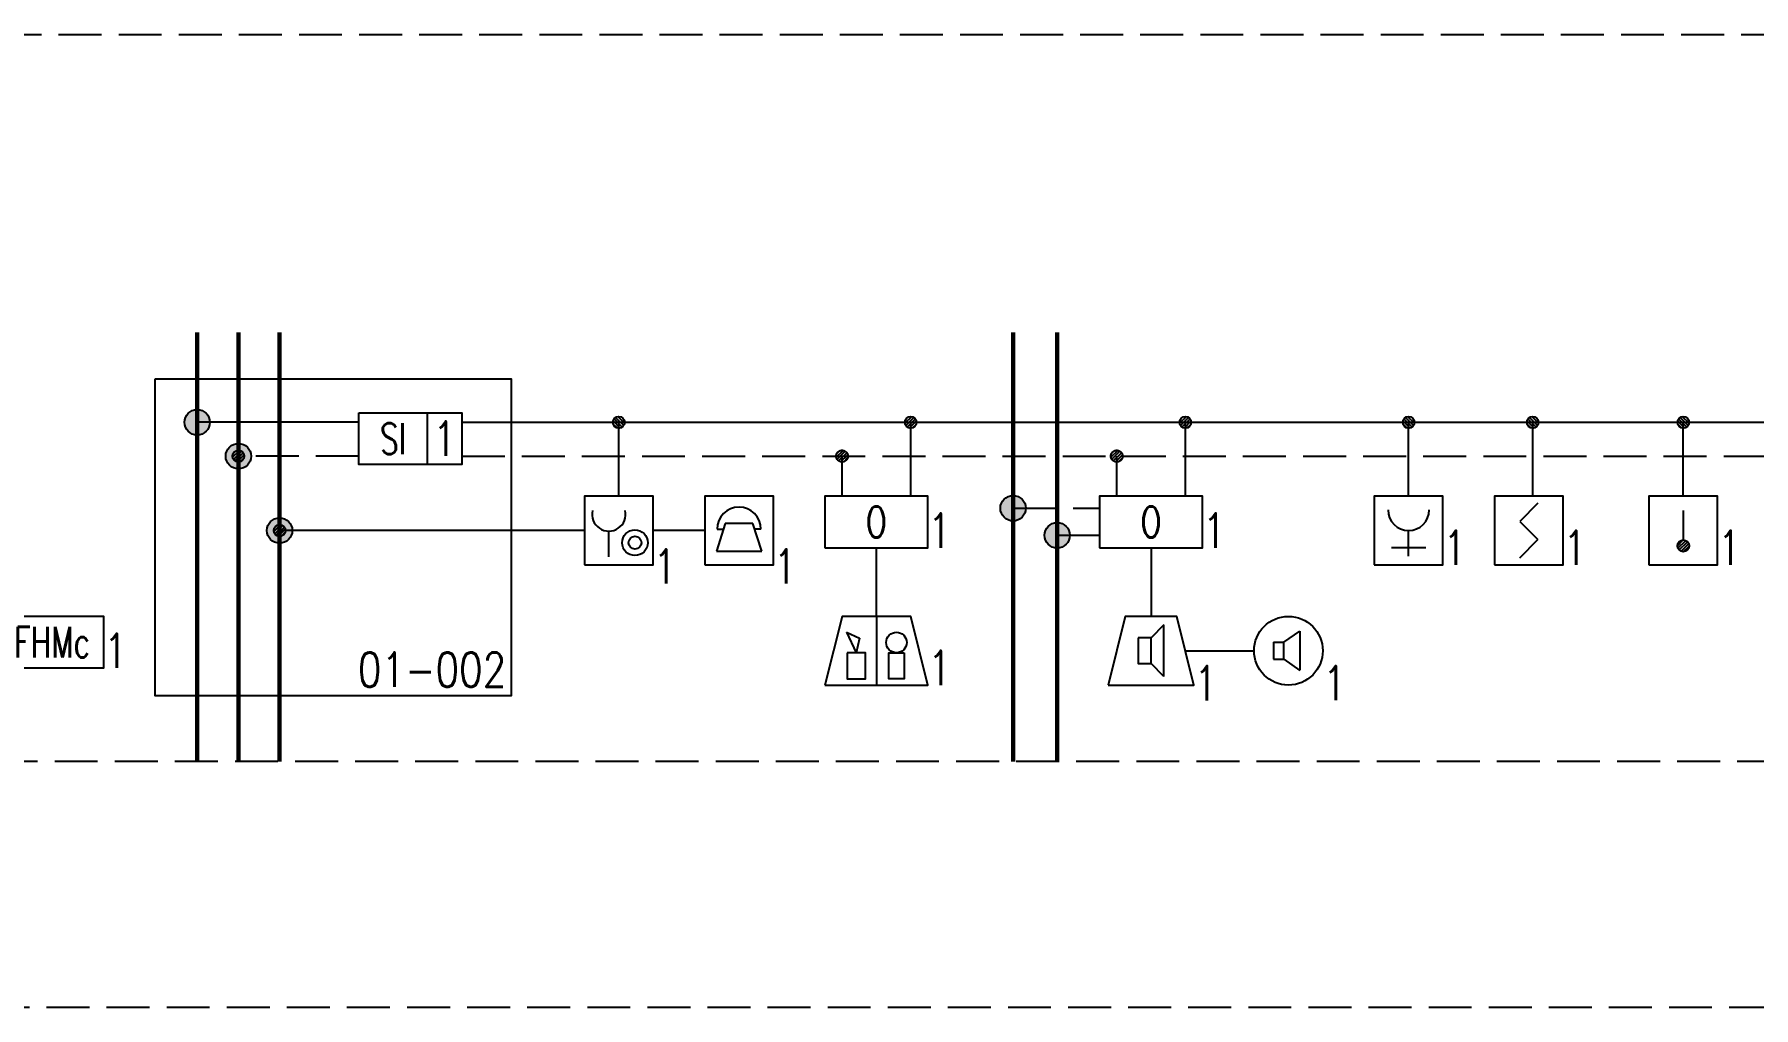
# Model space of a CAD drawing. Header units: millimetres. Extents: x -2817 to 99833, y 5022 to 48346.
# Drawn here: x 18412 to 28425, y 42678 to 48346 of the extents above; entities that cross this region are included whole.
import ezdxf
from ezdxf.enums import TextEntityAlignment as Align
from ezdxf.lldxf.tags import DXFTag

# ---------------------------------------------------------------- set-up
doc = ezdxf.new("R2010")
doc.units = ezdxf.units.MM
doc.header["$LTSCALE"] = 1000
doc.header["$PDMODE"] = 1
doc.header["$PDSIZE"] = 1
doc.linetypes.add('DASH', pattern=[0.35, 0.25, -0.1])
doc.linetypes.add('PHANTOM2', pattern=[1.25, 0.625, -0.125, 0.125, -0.125, 0.125, -0.125])
doc.layers.add('E-ANNO-TEXT', color=6, linetype='Continuous')
doc.layers.add('E-EQUIP', color=4, linetype='Continuous')
doc.styles.add('_TEL_DIM', font='arial.ttf', dxfattribs={"width": 0.8, "height": 3.5})
doc.styles.add('E-TEXT', font='romans.shx', dxfattribs={"width": 0.8, "bigfont": 'hztxt.shx'})
tags = doc.linetypes.add('TJAD_FA_T', pattern='A,0.75,-0.1,["T",E-TEXT,S=0.2,R=0,X=0,Y=-0.1],-0.3', length=1.15).pattern_tags.tags
tags[6] = DXFTag(74, 10)

# ---------------------------------------------------------------- blocks, each defined once
blk = doc.blocks.new('FA-02-带消防电话插孔的手动报警按钮')
at = {"color": 6}
blk.add_line((-0.58, 0.47), (-0.58, 1.97), dxfattribs=at)
blk.add_lwpolyline([(-2, 0), (2, 0), (2, 4), (-2, 4)], close=True)
for radius in [0.748, 0.374]:
    blk.add_circle((0.94, 1.29), radius, dxfattribs=at)
blk.add_arc((-0.58, 2.94), 0.974, 166.735, 13.265, dxfattribs=at)
blk = doc.blocks.new('FA-03-火灾报警电话机')
at = {"color": 6}
for p, q in [((-0.8, 2.4), (-1.32, 0.8)), ((-1.28, 2.08), (-0.904, 2.08)), ((0.8, 2.4), (-0.8, 2.4)), ((1.32, 0.8), (0.8, 2.4)), ((1.28, 2.08), (0.904, 2.08)), ((-1.32, 0.8), (1.32, 0.8))]:
    blk.add_line(p, q, dxfattribs=at)
blk.add_lwpolyline([(-2, 0), (2, 0), (2, 4), (-2, 4)], close=True)
blk.add_arc((0, 2.08), 1.28, 0, 180, dxfattribs=at)
at = {"layer": 'Defpoints'}
for p in [(0, 4), (-2, 2), (2, 2), (0, 0)]:
    blk.add_point(p, dxfattribs=at)
blk = doc.blocks.new('FA-04-声光警报器')
at = {"color": 6}
for p, q in [((-1.73, 3.08), (-0.99, 2.74)), ((-1.73, 3.08), (-1.17, 1.88)), ((0, 4), (0, 0)), ((-0.99, 2.74), (-1.17, 1.88))]:
    blk.add_line(p, q, dxfattribs=at)
blk.add_lwpolyline([(-3, 0), (3, 0), (2, 4), (-2, 4)], close=True)
for points in [[(-1.71, 1.88), (-1.71, 0.36), (-0.63, 0.36), (-0.63, 1.88)], [(1.61, 1.88), (1.61, 0.36), (0.73, 0.36), (0.73, 1.88)]]:
    blk.add_lwpolyline(points, close=True, dxfattribs=at)
blk.add_circle((1.17, 2.48), 0.6, dxfattribs=at)
for p in [(0, 4), (-2.5, 2), (2.5, 2), (0, 0)]:
    blk.add_point(p)
blk = doc.blocks.new('FA-输出控制模块')
blk.add_lwpolyline([(-3, 0), (3, 0), (3, 3), (-3, 3)], close=True)
at = {"color": 6, "insert": (0, 1.5), "char_height": 1.8, "width": 6, "attachment_point": 5, "line_spacing_factor": 0.6, "style": 'E-TEXT'}
blk.add_mtext('{\\W0.7;O}', dxfattribs=at)
blk = doc.blocks.new('FA-05-3W火灾警报扬声器(挂墙明装距地2.4m)')
at = {"color": 6}
for p, q in [((0.75, 3.5), (0, 2.75)), ((0.75, 0.5), (0.75, 3.5)), ((0.75, 0.5), (0, 1.25))]:
    blk.add_line(p, q, dxfattribs=at)
blk.add_lwpolyline([(-2.5, 0), (2.5, 0), (1.5, 4), (-1.5, 4)], close=True)
blk.add_lwpolyline([(-0.75, 2.75), (-0.75, 1.25), (0, 1.25), (0, 2.75)], close=True, dxfattribs=at)
for p in [(0, 4), (-2, 2), (2, 2), (0, 0)]:
    blk.add_point(p)
blk = doc.blocks.new('FA-06-3W火灾警报扬声器(吸顶安装)')
at = {"color": 6}
for p, q in [((-0.26, 0.49), (0.67, 1.14)), ((0.67, 1.14), (0.67, -1.13)), ((-0.86, 0.49), (-0.26, 0.49)), ((-0.86, 0.49), (-0.86, -0.5)), ((-0.26, -0.5), (-0.26, 0.49)), ((-0.86, -0.5), (-0.26, -0.5)), ((-0.26, -0.5), (0.67, -1.15))]:
    blk.add_line(p, q, dxfattribs=at)
blk.add_circle((0, 0), 2)
for p in [(0, 2), (-2, 0.01), (2, -0.01), (0, -2)]:
    blk.add_point(p)
at = {"color": 6, "style": '_TEL_DIM', "flags": 1}
for tag in ['A', 'REMARK']:
    blk.add_attdef(tag, text='', height=0.0000888, dxfattribs=at).set_placement((0, 0), align=Align.MIDDLE_CENTER)
blk = doc.blocks.new('FA-07-消火栓起泵按钮')
at = {"color": 6}
for p, q in [((0, 0.51), (0, 2.01)), ((-1, 1.01), (1, 1.01))]:
    blk.add_line(p, q, dxfattribs=at)
blk.add_lwpolyline([(-2, 0), (2, 0), (2, 4), (-2, 4)], close=True)
blk.add_arc((0, 3.2), 1.2, 180, 0, dxfattribs=at)
for p in [(0, 4), (-2, 2), (2, 2), (0, 0)]:
    blk.add_point(p)
blk = doc.blocks.new('FA-08-智能型点型感烟探测器')
at = {"color": 6}
for p, q in [((0.53, 1.59), (-0.53, 0.53)), ((-0.53, 0.53), (0.53, -0.53)), ((-0.53, -1.59), (0.53, -0.53))]:
    blk.add_line(p, q, dxfattribs=at)
blk.add_lwpolyline([(-2, -2), (2, -2), (2, 2), (-2, 2)], close=True)
for p in [(0, 2), (-2, 0), (2, 0), (0, -2)]:
    blk.add_point(p)
blk = doc.blocks.new('FA-09-智能型点型感温探测器')
h = blk.add_hatch()
h.set_pattern_fill('ANSI31', color=6, style=0)
h.set_pattern_definition([(45, (-3814.5282, -2207.00641), (-0.0883883476, 0.0883883476), [])])
h.paths.add_polyline_path([(0.34, -0.89, 1), (-0.34, -0.89, 1)])
at = {"color": 6}
blk.add_line((0, 1.16), (0, -0.55), dxfattribs=at)
blk.add_lwpolyline([(-2, -2), (2, -2), (2, 2), (-2, 2)], close=True)
blk.add_circle((0, -0.89), 0.343, dxfattribs=at)
for p in [(0, 2), (-2, 0), (2, 0), (0, -2)]:
    blk.add_point(p)
blk = doc.blocks.new('FA-38-常闭防火门监控模块')
blk.add_lwpolyline([(-3, 0), (3, 0), (3, 3), (-3, 3)], close=True)
for p in [(0, 3), (-3, 1.5), (3, 1.5), (0, 0)]:
    blk.add_point(p)
at = {"color": 6, "insert": (0, 1.5), "char_height": 1.8, "width": 6, "attachment_point": 5, "line_spacing_factor": 0.6, "style": 'E-TEXT'}
blk.add_mtext('{\\W0.7;FHMc}', dxfattribs=at)
blk = doc.blocks.new('FA-总线短路隔离器')
blk.add_line((1, 0), (1, 3))
blk.add_lwpolyline([(-3, 3), (3, 3), (3, 0), (-3, 0)], close=True)
for p in [(0, 3), (-3, 1.5), (3, 1.5), (0, 0)]:
    blk.add_point(p)
at = {"color": 6, "insert": (-1, 1.5), "char_height": 1.8, "width": 4, "attachment_point": 5, "line_spacing_factor": 0.6, "style": 'E-TEXT'}
blk.add_mtext('{\\W0.7;SI}', dxfattribs=at)
at = {"layer": 'E-EQUIP', "color": 6, "style": 'E-TEXT', "width": 0.8}
blk.add_attdef('N', text='', height=1.8, dxfattribs=at).set_placement((2, 1.5), align=Align.MIDDLE_CENTER)

msp = doc.modelspace()

# ---------------------------------------------------------------- hatches: boundary and pattern name
at = {"layer": 'E-ANNO-TEXT'}
h = msp.add_hatch(dxfattribs=at)
h.set_pattern_fill('ANSI31', color=11, scale=100, style=0)
h.set_pattern_definition([(135, (403268.534, -174524.639), (8.83883476, 8.83883476), [])])
h.paths.add_polyline_path([(21781.5, 46086.5, -1), (21850, 46086.5, -1)])
h = msp.add_hatch(dxfattribs=at)
h.set_pattern_fill('ANSI31', color=11, scale=100, style=0)
h.set_pattern_definition([(45, (-357937.106, -174524.699), (-8.83883476, 8.83883476), [])])
h.paths.add_polyline_path([(23550, 46086.5, 1), (23481.5, 46086.5, 1)])
h = msp.add_hatch(dxfattribs=at)
h.set_pattern_fill('ANSI31', color=11, scale=100, style=0)
h.set_pattern_definition([(45, (-356337.106, -174524.699), (-8.83883476, 8.83883476), [])])
h.paths.add_polyline_path([(25150, 46086.5, 1), (25081.5, 46086.5, 1)])
h = msp.add_hatch(dxfattribs=at)
h.set_pattern_fill('ANSI31', color=11, scale=100, style=0)
h.set_pattern_definition([(135, (407868.534, -174524.695), (8.83883476, 8.83883476), [])])
h.paths.add_polyline_path([(26381.5, 46086.5, -1), (26450, 46086.5, -1)])
h = msp.add_hatch(dxfattribs=at)
h.set_pattern_fill('ANSI31', color=11, scale=100, style=0)
h.set_pattern_definition([(135, (408591.14, -174524.7), (8.83883476, 8.83883476), [])])
h.paths.add_polyline_path([(27104.1, 46086.5, -1), (27172.6, 46086.5, -1)])
h = msp.add_hatch(dxfattribs=at)
h.set_pattern_fill('ANSI31', color=11, scale=100, style=0)
h.set_pattern_definition([(135, (409468.534, -174524.7), (8.83883476, 8.83883476), [])])
h.paths.add_polyline_path([(27981.5, 46086.5, -1), (28050, 46086.5, -1)])
at = {"layer": 'E-ANNO-TEXT', "linetype": 'DASH'}
h = msp.add_hatch(dxfattribs=at)
h.set_pattern_fill('ANSI31', color=2, scale=100, style=0)
h.set_pattern_definition([(45, (-358337.106, -174721.754), (-8.83883476, 8.83883476), [])])
h.paths.add_polyline_path([(23150, 45889.4, 1), (23081.5, 45889.4, 1)])
h = msp.add_hatch(dxfattribs=at)
h.set_pattern_fill('ANSI31', color=2, scale=100, style=0)
h.set_pattern_definition([(45, (-356737.106, -174721.754), (-8.83883476, 8.83883476), [])])
h.paths.add_polyline_path([(24750, 45889.4, 1), (24681.5, 45889.4, 1)])
at = {"layer": 'E-EQUIP'}
h = msp.add_hatch(color=256, dxfattribs=at)
edge = h.paths.add_edge_path()
edge.add_arc((19360.1, 46086.5), 74, 0, 360)
h = msp.add_hatch(color=256, dxfattribs=at)
edge = h.paths.add_edge_path()
edge.add_arc((19600.1, 45889.4), 74, 0, 360)
h = msp.add_hatch(dxfattribs=at)
h.set_pattern_fill('ANSI31', color=256, scale=100, style=0)
h.set_pattern_definition([(45, (-361852.743, -174721.753), (-8.83883476, 8.83883476), [])])
h.paths.add_polyline_path([(19634.3, 45889.4, 1), (19565.8, 45889.4, 1)])
h = msp.add_hatch(color=256, dxfattribs=at)
edge = h.paths.add_edge_path()
edge.add_arc((24112, 45586.1), 74, 0, 360)
h = msp.add_hatch(color=256, dxfattribs=at)
edge = h.paths.add_edge_path()
edge.add_arc((19840, 45456.1), 74, 0, 360)
h = msp.add_hatch(dxfattribs=at)
h.set_pattern_fill('ANSI31', color=256, scale=100, style=0)
h.set_pattern_definition([(45, (-361612.789, -175155.064), (-8.83883476, 8.83883476), [])])
h.paths.add_polyline_path([(19874.3, 45456.1, 1), (19805.8, 45456.1, 1)])
h = msp.add_hatch(color=256, dxfattribs=at)
edge = h.paths.add_edge_path()
edge.add_arc((24369, 45428.3), 74, 0, 360)

# ---------------------------------------------------------------- linework, layer by layer
at = {"layer": 'E-ANNO-TEXT', "color": 11}
for p, q in [((20301.1, 46086.5), (19360.1, 46086.5)), ((20901.1, 46086.5), (51861.7, 46086.5)), ((21815.7, 45656.1), (21815.7, 46086.5)), ((23515.7, 45656.1), (23515.7, 46086.5)), ((25115.7, 45656.1), (25115.7, 46086.5)), ((26415.7, 45656.1), (26415.7, 46086.5)), ((27138.3, 45656.1), (27138.3, 46086.5)), ((28015.7, 45656.1), (28015.7, 46086.5)), ((23315.7, 44956.1), (23315.7, 45356.1)), ((24915.7, 45356.1), (24915.7, 44956.1)), ((25115.7, 44756.1), (25515.7, 44756.1))]:
    msp.add_line(p, q, dxfattribs=at)
at = {"layer": 'E-ANNO-TEXT', "color": 2, "linetype": 'DASH'}
for p, q in [((20301.1, 45889.4), (19600.1, 45889.4)), ((20901.1, 45889.4), (51861.7, 45889.4)), ((23115.7, 45656.1), (23115.7, 45889.4)), ((24715.7, 45656.1), (24715.7, 45889.4))]:
    msp.add_line(p, q, dxfattribs=at)
at = {"layer": 'E-ANNO-TEXT', "color": 6, "linetype": 'DASH'}
msp.add_line((24112, 45586.1), (24615.7, 45586.1), dxfattribs=at)
at = {"layer": 'E-ANNO-TEXT', "color": 4, "linetype": 'TJAD_FA_T'}
msp.add_line((21615.7, 45456.1), (19840, 45456.1), dxfattribs=at)
at = {"layer": 'E-ANNO-TEXT', "color": 11, "linetype": 'PHANTOM2'}
msp.add_line((24369, 45428.3), (24615.7, 45428.3), dxfattribs=at)
at = {"layer": 'E-ANNO-TEXT', "color": 8, "linetype": 'DASH'}
msp.add_line((52380.2, 44110.4), (15506.8, 44110.4), dxfattribs=at)
msp.add_lwpolyline([(5953, 48345.7), (54782.5, 48345.7), (54782.5, 42677.7), (5953, 42677.7)], close=True, dxfattribs=at)
at = {"layer": 'E-ANNO-TEXT', "color": 11, "const_width": 25}
msp.add_lwpolyline([(19360.1, 46610.4), (19360.1, 44110.4)], dxfattribs=at)
at = {"layer": 'E-ANNO-TEXT', "color": 2, "linetype": 'DASH', "const_width": 25}
msp.add_lwpolyline([(19600.1, 46610.4), (19600.1, 44110.4)], dxfattribs=at)
at = {"layer": 'E-ANNO-TEXT', "color": 4, "linetype": 'TJAD_FA_T', "const_width": 25}
msp.add_lwpolyline([(19840, 46610.4), (19840, 44110.4)], dxfattribs=at)
at = {"layer": 'E-ANNO-TEXT', "color": 6, "linetype": 'DASH', "const_width": 25}
msp.add_lwpolyline([(24112, 44110.4), (24112, 46610.4)], dxfattribs=at)
at = {"layer": 'E-ANNO-TEXT', "color": 11, "linetype": 'PHANTOM2', "const_width": 25}
msp.add_lwpolyline([(24369, 44110.4), (24369, 46610.4)], dxfattribs=at)
at = {"layer": 'E-ANNO-TEXT', "color": 4, "linetype": 'TJAD_FA_T'}
msp.add_lwpolyline([(22315.7, 45456.2), (22015.7, 45456.2)], dxfattribs=at)
at = {"layer": 'E-ANNO-TEXT', "color": 11}
for centre in [(21815.7, 46086.5), (23515.7, 46086.5), (25115.7, 46086.5), (26415.7, 46086.5), (27138.3, 46086.5), (28015.7, 46086.5)]:
    msp.add_circle(centre, 34.3, dxfattribs=at)
at = {"layer": 'E-ANNO-TEXT', "color": 2, "linetype": 'DASH'}
for centre in [(23115.7, 45889.4), (24715.7, 45889.4)]:
    msp.add_circle(centre, 34.3, dxfattribs=at)
at = {"layer": 'E-EQUIP'}
msp.add_lwpolyline([(19115.7, 46340.3), (21189.1, 46340.3), (21189.1, 44492.8), (19115.7, 44492.8)], close=True, dxfattribs=at)
for centre, radius in [((19360.1, 46086.5), 74), ((19600.1, 45889.4), 74), ((19600.1, 45889.4), 34.3), ((24112, 45586.1), 74), ((19840, 45456.1), 74), ((19840, 45456.1), 34.3), ((24369, 45428.3), 74)]:
    msp.add_circle(centre, radius, dxfattribs=at)

# ---------------------------------------------------------------- block references
ref = msp.add_blockref('FA-总线短路隔离器', (20601.1, 45841.2), dxfattribs=dict(at, xscale=100, yscale=100, zscale=100))
ref.add_attrib('N', '1', dxfattribs={"layer": '0', "color": 6, "height": 200, "style": 'E-TEXT', "width": 0.8}).set_placement((20801.1, 45991.2), align=Align.MIDDLE_CENTER)
at = {"layer": 'E-EQUIP', "xscale": 100, "yscale": 100, "zscale": 100}
for name, p in [('FA-02-带消防电话插孔的手动报警按钮', (21815.7, 45256.1)), ('FA-03-火灾报警电话机', (22515.7, 45256.2)), ('FA-输出控制模块', (23315.7, 45356.1)), ('FA-输出控制模块', (24915.7, 45356.1)), ('FA-07-消火栓起泵按钮', (26415.7, 45256.1)), ('FA-08-智能型点型感烟探测器', (27115.7, 45456.1)), ('FA-09-智能型点型感温探测器', (28015.7, 45456.1)), ('FA-38-常闭防火门监控模块', (18515.7, 44656.1)), ('FA-04-声光警报器', (23315.7, 44556.1)), ('FA-05-3W火灾警报扬声器(挂墙明装距地2.4m)', (24915.7, 44556.1)), ('FA-06-3W火灾警报扬声器(吸顶安装)', (25715.7, 44756.1))]:
    msp.add_blockref(name, p, dxfattribs=at)

# ---------------------------------------------------------------- texts
at = {"layer": 'E-ANNO-TEXT', "color": 6, "ltscale": 30, "style": 'E-TEXT', "width": 0.8}
for p in [(23615.7, 45356.1), (25215.7, 45356.1), (26615.7, 45256.1), (27315.7, 45256.1), (28215.7, 45256.1), (22015.7, 45147.1), (22715.7, 45147.1), (23615.7, 44556.1), (25165.7, 44466.9), (25915.7, 44467.6)]:
    msp.add_text('1', height=200, rotation=0, dxfattribs=at).set_placement(p)
at = {"layer": 'E-ANNO-TEXT', "color": 6, "style": 'E-TEXT', "width": 0.8}
msp.add_text('1', height=200, rotation=0, dxfattribs=at).set_placement((18815.7, 44656.1))
at = {"layer": 'E-ANNO-TEXT', "color": 6, "ltscale": 30, "style": 'E-TEXT', "width": 0.8}
msp.add_text('01-002', height=200, rotation=0, dxfattribs=at).set_placement((21159.8, 44546.2), align=Align.RIGHT)

doc.saveas('drawing.dxf')
